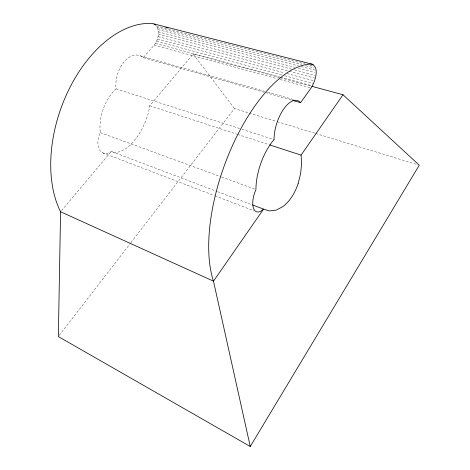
<?xml version="1.0" encoding="UTF-8"?>
<svg xmlns="http://www.w3.org/2000/svg" width="470" height="470" viewBox="0 0 470 470"><rect width="100%" height="100%" fill="white"/><g stroke="black" fill="none" stroke-linecap="round" stroke-linejoin="round"><path stroke-width="0.35" stroke-dasharray="2.35 1.76" d="M279.386 77.497L193.141 54.097L149.719 105.732L148.602 112.095L145.835 120.696L141.94 129.127A36.125 16.944 -63.8 0 1 126.048 148.52L120.408 151.645L115.191 152.603L111.302 151.422A15.716 10.046 -69.8 0 1 99.564 149.777A15.716 10.046 -69.8 0 1 100.286 132.628A36.895 23.224 -71.4 0 1 115.884 89L116.072 88.859A24.769 15.663 -73.9 0 1 124.344 61.617A24.769 15.663 -73.9 0 1 143.256 57.634L154.125 45.155C158.449 39.739 160.311 30.779 155.564 25.098M59.244 335.41L130.496 243.172M130.942 242.591L234.459 108.588L248.46 112.876M61.511 210.642L111.302 151.422L216.917 191.437M156.346 25.944L305.106 63.967M310.071 65.23L312.903 65.959M157.274 27.601L301.44 64.619M305.7 65.718L314.219 67.903M157.926 29.575L298.262 65.835M301.1 66.57L314.565 70.048M158.267 31.796L294.719 67.298M298.274 68.226L314.624 72.48M158.302 34.169L291.694 69.149M294.531 69.895L315.106 75.288M158.014 36.607L288.392 71.082M289.103 71.27L314.612 78.014M157.427 39.01L284.133 72.797M286.964 73.549L313.86 80.723M156.557 41.295L281.759 74.947M284.591 75.711L312.885 83.313M155.447 43.369L279.897 77.08M280.608 77.274L311.716 85.699M280.091 77.685L310.488 85.934M154.125 45.155L277.171 78.713M280.002 79.483L310.412 87.778M140.559 55.895L264.616 91.298M267.436 92.096L293.515 99.54M143.256 57.634L264.587 92.367M265.297 92.567L292.099 100.239M249.159 113.088L276.46 121.454M277.159 121.665L314.959 133.245M315.658 133.462L416.461 164.341M116.072 88.859L241.186 129.044M241.886 129.268L274.039 139.596M149.719 105.732L236.892 134.191M237.591 134.42L268.276 144.437M100.286 132.628L220.824 176.691M221.511 176.943L255.95 189.533M217.604 191.701L251.891 204.691M102.771 152.85L214.314 195.579M214.996 195.843L254 210.783M193.141 54.097L234.459 108.588"/><path stroke-width="0.7" d="M313.237 64.478L152.233 23.5A112.771 69.783 -70.5 0 0 68.585 90.169A112.771 69.783 -70.5 0 0 60.571 211.758L58.35 336.567L250.257 446.5L419.258 165.199L343.006 94.758L311.904 86.316M298.121 183.658L300.671 173.442L301.611 162.943L301.053 155.135L343.006 94.758M298.121 183.658A40.867 24.875 -79 0 1 282.74 206.7L276.043 210.161L269.228 210.918L263.553 209.109A17.901 8.284 -69.8 0 1 253.589 208.516A17.901 8.284 -69.8 0 1 255.95 189.533A41.942 19.076 -70.8 0 1 273.863 139.766L274.039 139.596A28.2 12.902 -72.4 0 1 283.945 108.658A28.2 12.902 -72.4 0 1 300.565 102.66L311.116 87.966C314.736 82.262 320.199 67.727 311.792 64.085A128.01 57.158 -70.3 0 0 232.48 145.588A128.01 57.158 -70.3 0 0 213.48 281.166L250.257 446.5M165.816 27.389L167.949 27.93M292.804 100.439L300.565 102.66M269.668 144.889L301.053 155.135M252.578 204.949L263.553 209.109L213.48 281.166L60.571 211.758M153.996 23.97L155.171 24.675"/></g></svg>
